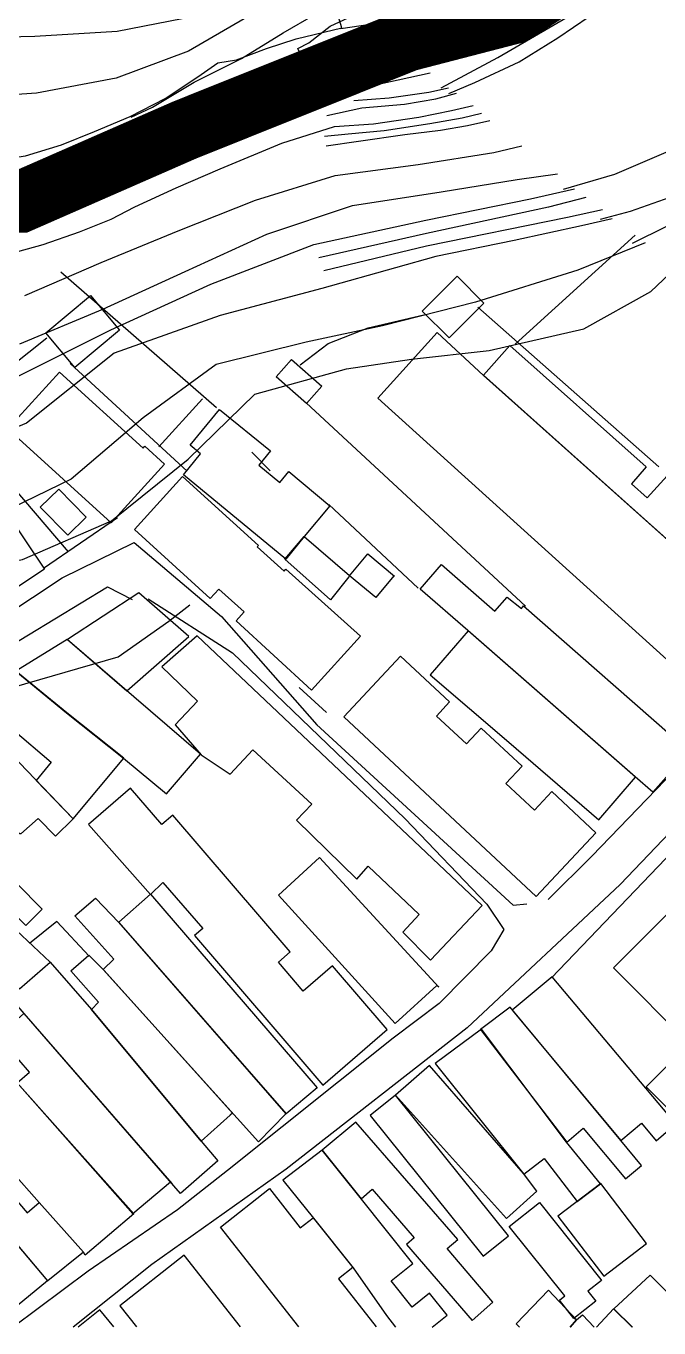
# Model space of a CAD drawing. Header units: millimetres. Extents: x 387 to 811, y 539 to 827.
# Drawn here: x 496.687 to 498.146, y 687.216 to 690.214 of the extents above; entities that cross this region are included whole.
import ezdxf

# ---------------------------------------------------------------- set-up
doc = ezdxf.new("R2010")
doc.units = ezdxf.units.MM
doc.layers.add('7', color=8, linetype='Continuous')

msp = doc.modelspace()

# ---------------------------------------------------------------- linework, layer by layer
at = {"layer": '7', "const_width": 0.1416, "elevation": 74.5159}
msp.add_lwpolyline([(491.5409, 689.4368), (491.7853, 689.6104), (492.0534, 689.6972), (492.3845, 689.7366), (492.6605, 689.6262), (493.3071, 689.3421), (493.5357, 689.2869), (493.6777, 689.2711), (494.1823, 689.3263), (494.8796, 689.5011), (495.6918, 689.8246), (496.0387, 689.864), (496.5512, 689.8088), (496.6746, 689.8091), (497.0531, 689.9748), (497.5656, 690.18), (497.8103, 690.2434), (498.3782, 690.6074), (499.8334, 691.1935), (500.5344, 691.3623)], dxfattribs=at)
at = {"layer": '7', "extrusion": (0.029306, 0.001412, 0.999569)}
for points, elevation in [([(665.4521, -527.7529), (665.4845, -527.8857), (665.5095, -527.9525), (665.5238, -528.0057), (665.5455, -528.0607), (665.561, -528.0955), (665.5772, -528.1365), (665.6008, -528.174), (665.6319, -528.2252), (665.6626, -528.2703), (665.7002, -528.3275), (665.7332, -528.3716), (665.778, -528.4291), (665.8067, -528.4727), (665.8386, -528.5231), (665.8647, -528.5628), (665.8956, -528.6227), (665.9333, -528.7039), (665.9501, -528.7489), (665.9823, -528.8447), (666.011, -528.9359), (666.05, -529.0391), (666.0845, -529.1219), (666.1227, -529.2244), (666.1579, -529.3335), (666.1884, -529.4294), (666.215, -529.4975), (666.2446, -529.591), (666.2697, -529.6658), (666.3013, -529.7521), (666.3246, -529.8308), (666.3515, -529.9204), (666.375, -529.9922), (666.3754, -529.9941)], 88.8309), ([(665.3232, -527.8978), (665.3861, -528.0318), (665.4941, -528.2395)], 88.8309), ([(665.3088, -527.9148), (665.3311, -527.9758), (665.3744, -528.0804), (665.425, -528.172), (665.4934, -528.2841)], 88.8309), ([(664.077, -530.3649), (664.1966, -530.2107), (664.5062, -529.8913), (664.8238, -529.5776), (665.0943, -529.3081), (665.2372, -529.1127), (665.2956, -528.9071), (665.2515, -528.6981), (665.1799, -528.4905), (665.1045, -528.2872), (665.0759, -528.1677)], 88.8309), ([(663.5937, -529.816), (663.7013, -529.814), (663.8707, -529.7036), (664.0497, -529.5819), (664.2206, -529.452), (664.5395, -529.2712), (664.7577, -529.1374), (664.9523, -528.9939), (665.0831, -528.8332), (665.1061, -528.663), (665.0884, -528.5766), (665.07, -528.4925), (665.0413, -528.3992), (665.0175, -528.3199), (665.0028, -528.2494)], 88.8309), ([(664.9442, -528.3213), (664.9797, -528.402), (665.0146, -528.5419), (665.0038, -528.7125), (664.8699, -528.8635), (664.6232, -529.0582), (664.3458, -529.214), (664.2603, -529.2447), (664.0888, -529.2649)], 88.8309), ([(664.5056, -527.426), (664.4608, -527.4668)], 88.6744), ([(662.5913, -525.2603), (662.8508, -525.4909), (663.3165, -525.9098), (663.7797, -526.3449), (663.8161, -526.3779), (663.8734, -526.4547), (664.2121, -527.0791), (664.1805, -527.1345)], 88.6744), ([(663.959, -527.5096), (663.8985, -527.5695)], 88.6744), ([(663.872, -527.5453), (663.4352, -527.9778), (663.4366, -528.0095)], 88.6744)]:
    msp.add_lwpolyline(points, dxfattribs=dict(at, elevation=elevation))
at = {"layer": '7'}
for points in [[(496.9294, 690.0042, 73.8639), (496.9783, 690.0274, 73.8624), (497.0743, 690.0848, 73.8595), (497.184, 690.1397, 73.8562), (497.2797, 690.1986, 73.8534), (497.3543, 690.2416, 73.8511), (497.4186, 690.2719, 73.8492)], [(495.8119, 690.0897, 74.0291), (495.8209, 689.9846, 74.0286), (495.9673, 689.9787, 74.0236), (496.0429, 689.9725, 74.021), (496.1175, 689.9597, 74.0183), (496.1812, 689.9442, 74.0161), (496.2764, 689.9265, 74.0128), (496.3495, 689.9138, 74.0103), (496.4277, 689.9053, 74.0075), (496.4944, 689.8989, 74.0029), (496.5886, 689.9004, 73.9862), (496.6858, 689.9154, 73.9831), (496.7692, 689.9403, 73.9802), (496.8447, 689.9716, 73.9777), (496.9272, 690.0059, 73.975), (497.0081, 690.0473, 73.9724), (497.0831, 690.0975, 73.9699), (497.1292, 690.1296, 73.9685), (497.172, 690.1366, 73.9625), (497.2416, 690.1625, 73.9557), (497.3095, 690.1849, 73.9532), (497.4147, 690.2096, 73.9387), (497.4059, 690.24, 73.9391)], [(496.9161, 689.963, 73.8868), (496.9343, 689.9137, 73.8863), (496.9609, 689.8639, 73.8856), (496.9977, 689.8796, 73.8845), (497.043, 689.9026, 73.8831), (497.0912, 689.9235, 73.8817), (497.1506, 689.9494, 73.8799), (497.2332, 689.983, 73.8775), (497.2983, 690.0069, 73.8755), (497.3728, 690.0277, 73.8733), (497.3137, 690.1625, 73.8748), (497.3386, 690.1754, 73.8741), (497.3878, 690.214, 73.8726), (497.4513, 690.243, 73.8707)], [(497.1899, 690.2304, 73.8111), (497.0615, 690.1563, 73.8149), (496.8952, 690.0937, 73.8199), (496.7115, 690.0592, 73.8253), (496.5205, 690.0466, 73.831), (496.3375, 690.0725, 73.8363), (496.1637, 690.108, 73.8413), (495.9786, 690.1449, 73.8467), (495.7899, 690.1469, 73.8522), (495.6969, 690.1229, 73.855), (495.578, 690.0731, 73.8586), (495.4345, 689.9989, 73.8629), (495.2588, 689.9202, 73.8681), (495.1465, 689.8767, 73.8715), (495.034, 689.8342, 73.8748), (494.9182, 689.8013, 73.8783), (494.7995, 689.7809, 73.8818), (494.6816, 689.7654, 73.8853), (494.5635, 689.7641, 73.8887), (494.4492, 689.7463, 73.8921), (494.3386, 689.7181, 73.8954), (494.2391, 689.6713, 73.8984)], [(497.0785, 690.2365, 73.7919), (496.8974, 690.2019, 73.7973), (496.7078, 690.1904, 73.8028), (496.5118, 690.1858, 73.8086), (496.3249, 690.1864, 73.8141), (496.1492, 690.1841, 73.8192), (495.9579, 690.202, 73.8248), (495.7654, 690.1879, 73.8305), (495.5847, 690.1084, 73.8359), (495.4039, 690.0285, 73.8413), (495.2268, 689.9406, 73.8466), (495.1103, 689.9001, 73.8501), (494.9934, 689.8606, 73.8536), (494.8743, 689.8284, 73.8571), (494.7528, 689.8057, 73.8607), (494.6316, 689.7989, 73.8642), (494.5118, 689.8094, 73.8677), (494.3951, 689.8077, 73.8712), (494.2807, 689.7983, 73.8745)], [(497.4126, 690.2083, 73.8737), (497.4802, 690.2185, 73.8712)], [(496.6605, 689.8807, 73.9135), (496.6966, 689.8863, 73.9122), (496.7881, 689.911, 73.9092), (496.8467, 689.93, 73.9073), (496.9313, 689.9658, 73.9047), (497.0381, 690.0269, 73.9017), (497.0776, 690.0456, 73.9006), (497.1907, 690.0943, 73.886), (497.3215, 690.1446, 73.8796), (497.4341, 690.1706, 73.8668), (497.5092, 690.1945, 73.8549)], [(497.6187, 690.1058, 73.8613), (497.453, 690.0696, 73.8662), (497.3017, 690.0302, 73.8756), (497.153, 689.9694, 73.8805), (497.0649, 689.9297, 73.8966), (496.994, 689.8966, 73.8987), (496.9632, 689.8785, 73.9062), (496.8939, 689.836, 73.908), (496.8414, 689.8059, 73.9094), (496.7806, 689.7827, 73.9137), (496.6846, 689.7569, 73.9235)], [(497.3802, 690.0079, 73.918), (497.461, 690.0258, 73.9156), (497.5589, 690.0342, 73.9127), (497.6317, 690.0461, 73.9106), (497.6791, 690.0592, 73.9092)], [(497.4422, 690.0426, 73.8937), (497.5243, 690.0486, 73.8913), (497.6155, 690.0622, 73.8886), (497.6609, 690.0718, 73.8872)], [(496.6465, 689.6889, 73.9848), (496.727, 689.7114, 73.9824), (496.8102, 689.74, 73.9799), (496.8832, 689.769, 73.9778), (496.9383, 689.7979, 73.9761), (497.0331, 689.8412, 73.9733), (497.1343, 689.8851, 73.9702), (497.2769, 689.9442, 73.966), (497.3981, 689.9825, 73.9624), (497.4879, 689.9888, 73.9597), (497.5926, 690.0044, 73.9566), (497.6672, 690.02, 73.9544), (497.7171, 690.0308, 73.9529)], [(497.3747, 689.9608, 73.9855), (497.4298, 689.9659, 73.9839), (497.5122, 689.9734, 73.9815), (497.6176, 689.9893, 73.9784), (497.6918, 690.0026, 73.9762), (497.7363, 690.0132, 73.9748)], [(497.379, 689.9384, 74.0079), (497.453, 689.9493, 74.0057), (497.5604, 689.9644, 74.0025), (497.6421, 689.9742, 74.0001), (497.7043, 689.9852, 73.9983), (497.7557, 689.9965, 73.9967)], [(496.6846, 689.5933, 74.096), (496.8602, 689.6697, 74.0908), (497.0379, 689.7423, 74.0855), (497.2163, 689.813, 74.0801), (497.3996, 689.8701, 74.0747), (497.591, 689.8952, 74.069), (497.765, 689.9229, 74.0639), (497.8299, 689.9379, 74.062)], [(496.673, 689.482, 74.1638), (496.8646, 689.5624, 74.1581), (497.0536, 689.6485, 74.1524), (497.242, 689.735, 74.1468), (497.4391, 689.8009, 74.1409), (497.6438, 689.8324, 74.1349), (497.8189, 689.8604, 74.1297), (497.9114, 689.8741, 74.127)], [(494.2066, 688.9194, 74.2818), (494.364, 688.9415, 74.2772), (494.5064, 689.0198, 74.2729), (494.6482, 689.1016, 74.2686), (494.7954, 689.1684, 74.2642), (494.9494, 689.2133, 74.2596), (495.0444, 689.2085, 74.2568), (495.1377, 689.1882, 74.2541), (495.2286, 689.1581, 74.2515), (495.3178, 689.1238, 74.2489), (495.412, 689.1063, 74.2462), (495.5079, 689.0994, 74.2434), (495.6036, 689.0937, 74.2406), (495.6991, 689.1006, 74.2378), (495.9307, 689.2031, 74.2309), (496.1595, 689.3087, 74.224), (496.4109, 689.3471, 74.2166), (496.6565, 689.402, 74.2093), (496.8823, 689.5144, 74.2025), (497.1133, 689.6198, 74.1956), (497.3505, 689.7108, 74.1885), (497.6083, 689.7667, 74.1809), (497.8492, 689.816, 74.1737), (497.9507, 689.8391, 74.1707)], [(497.9773, 689.8192, 74.1924), (497.8914, 689.7972, 74.195), (497.6102, 689.7366, 74.2033), (497.3619, 689.6804, 74.2107)], [(498.0154, 689.791, 74.2138), (497.9349, 689.773, 74.2162), (497.6098, 689.707, 74.2258), (497.3735, 689.6501, 74.2328)], [(498.0378, 689.7701, 74.2356), (497.9671, 689.7537, 74.2377), (497.8116, 689.7199, 74.2423), (497.6311, 689.6834, 74.2476), (497.5385, 689.6573, 74.2504), (497.3689, 689.6096, 74.2554), (497.1346, 689.5477, 74.2624), (496.8906, 689.4608, 74.2697), (496.6884, 689.2999, 74.2758), (496.4538, 689.2022, 74.2828)], [(497.814, 689.4816, 74.4054), (498.091, 689.7323, 74.3718)], [(498.1137, 689.7152, 74.2783), (497.9589, 689.6519, 74.2829), (497.723, 689.5781, 74.29), (497.5084, 689.5241, 74.2963), (497.3324, 689.4865, 74.3015), (497.125, 689.4346, 74.3077), (496.957, 689.3118, 74.3128), (496.7915, 689.1704, 74.3178), (496.5995, 689.0778, 74.3236), (496.3855, 689.0345, 74.3299), (496.1766, 688.9875, 74.3361), (495.9763, 688.9148, 74.3421), (495.7629, 688.8697, 74.3484), (495.5491, 688.8895, 74.3547), (495.4566, 688.8935, 74.3574), (495.2999, 688.9098, 74.3619), (495.1458, 688.9148, 74.3665), (495.005, 688.8384, 74.3707), (494.8838, 688.7295, 74.3744), (494.767, 688.6162, 74.378), (494.6484, 688.5051, 74.3816), (494.524, 688.4017, 74.3854), (494.39, 688.3131, 74.3895)], [(494.3991, 688.2518, 74.4117), (494.5387, 688.3345, 74.4075), (494.6707, 688.4287, 74.4035), (494.7956, 688.5341, 74.3997), (494.9182, 688.6424, 74.396), (495.0452, 688.7461, 74.3921), (495.1905, 688.8176, 74.3877), (495.3464, 688.8262, 74.3831), (495.5052, 688.822, 74.3785), (495.5747, 688.8192, 74.3765), (495.798, 688.8179, 74.3699), (496.0216, 688.861, 74.3633), (496.2349, 688.9145, 74.357), (496.4552, 688.9438, 74.3505), (496.6792, 688.986, 74.3438), (496.8841, 689.0749, 74.3377), (497.0612, 689.2164, 74.3323), (497.2144, 689.3661, 74.3276), (497.4253, 689.4244, 74.3213), (497.5751, 689.4469, 74.3169), (497.7546, 689.4666, 74.3116), (497.9726, 689.5166, 74.3052), (498.1269, 689.6028, 74.3005), (498.1834, 689.6569, 74.2988)], [(497.1259, 689.3353, 74.4507), (496.7672, 689.6474, 74.1276)], [(497.3191, 689.4343, 74.4066), (497.3831, 689.4834, 74.4044), (497.4753, 689.5188, 74.4126), (497.6035, 689.5493, 74.4061)], [(497.7285, 689.5666, 74.4063), (498.1452, 689.1993, 74.5148)], [(496.7854, 689.0034, 74.4147), (496.5514, 689.2755, 74.3001), (496.5313, 689.3343, 74.2716), (496.735, 689.4959, 74.2248)], [(496.789, 689.4367, 74.2902), (497.0585, 689.1893, 74.4664)], [(496.9934, 689.2455, 74.442), (497.0936, 689.3558, 74.4252)], [(497.3325, 689.3465, 74.442), (497.8382, 688.8781, 74.6676)], [(497.591, 688.9193, 74.6349), (497.3852, 689.112, 74.441)], [(496.7273, 688.9655, 74.4659), (496.8983, 689.0821, 74.4605)], [(496.1492, 688.5055, 74.4563), (496.312, 688.6367, 74.4451), (496.4962, 688.7622, 74.4157), (496.7704, 688.9434, 74.3973), (496.9365, 689.0247, 74.4038), (496.9365, 689.0247, 74.4058), (497.1379, 688.8542, 74.4585), (497.357, 688.6052, 73.1578)], [(497.8903, 688.203, 74.4483), (497.9907, 688.3022, 74.4439), (498.6255, 688.9594, 74.3517), (498.7357, 689.0346, 74.3102), (498.7585, 689.0365, 74.307), (498.8006, 689.0172, 74.3029), (498.8618, 688.9536, 74.2994), (499.0589, 688.7102, 74.285), (499.2947, 688.3782, 74.2516), (499.574, 688.0283, 74.2166), (499.6325, 687.9942, 74.2113), (499.6439, 687.9993, 74.211), (499.6768, 688.035, 74.2104), (499.8772, 688.2663, 74.1618)], [(496.9685, 688.8953, 74.4133), (497.1626, 688.7708, 74.4507), (497.561, 688.3888, 74.4644), (497.7493, 688.1919, 74.47), (497.7878, 688.1338, 74.4662), (497.759, 688.0845, 74.4714), (497.6395, 687.9632, 74.485), (497.5328, 687.8835, 74.4965), (497.1511, 687.5785, 74.5323), (497.0362, 687.4881, 74.5439), (496.8302, 687.3471, 74.5627), (496.6578, 687.218, 74.5792)], [(498.9878, 687.2176, 74.2828), (499.2047, 687.4829, 74.2392), (499.4349, 687.7963, 73.098), (499.5036, 687.8898, 73.0959), (499.533, 687.9255, 74.23), (499.5166, 687.9571, 74.2309), (499.4615, 687.9958, 73.097), (498.7894, 688.8293, 73.1155), (498.7424, 688.8925, 74.305), (498.7071, 688.8965, 74.3132), (498.6715, 688.879, 74.3143), (498.6281, 688.839, 74.3219), (498.4325, 688.6309, 74.3569), (498.0561, 688.2371, 74.4575), (497.7037, 687.9073, 74.4791), (497.287, 687.5819, 74.5385), (496.9775, 687.3626, 74.5528), (496.7955, 687.218, 74.5617)], [(494.4174, 688.129, 74.4562), (494.5679, 688.1998, 74.4517), (494.7149, 688.2762, 74.4473), (494.8525, 688.3699, 74.4431), (494.987, 688.4686, 74.4391), (495.1255, 688.5613, 74.4349), (495.2796, 688.6237, 74.4303), (495.4396, 688.6586, 74.4255), (495.6027, 688.6792, 74.4207), (495.6257, 688.6783, 74.42), (495.8681, 688.7142, 74.4129), (496.1123, 688.7538, 74.4057), (496.3515, 688.7688, 74.3986), (496.4992, 688.7783, 74.3943), (496.6256, 688.6828, 74.3907), (496.8995, 688.7618, 74.3826), (497.0165, 688.844, 74.379), (497.065, 688.8815, 74.3775)], [(497.8983, 688.0225, 74.4681), (498.2137, 688.3515, 74.6444)], [(496.6385, 688.1569, 74.5459), (496.7427, 688.0581, 74.6009)], [(496.8328, 688.0721, 74.5675), (496.7581, 688.1517, 74.5455), (496.6949, 688.1014, 74.5477)], [(497.6231, 687.218, 74.5991), (497.6573, 687.2457, 74.5983), (497.6167, 687.2963, 74.6075), (497.5771, 687.2637, 74.6399), (497.5287, 687.3246, 74.663), (497.5786, 687.3646, 74.6709), (497.4571, 687.5167, 74.6783), (497.3694, 687.6258, 74.6926), (497.2786, 687.5563, 74.6949), (497.3494, 687.4686, 74.8455), (497.4407, 687.3547, 74.8398), (497.5177, 687.2448, 74.6666), (497.5389, 687.2181, 74.6554)], [(497.1351, 687.4483, 74.8626), (497.2481, 687.5373, 74.8508), (497.3191, 687.4467, 74.8462), (497.3485, 687.4699, 74.8455), (497.4404, 687.3553, 74.8399), (497.4069, 687.3289, 74.8454), (497.4937, 687.2184, 74.84)], [(497.3158, 687.2184, 74.8539), (497.1351, 687.4483, 74.8626)], [(497.0514, 687.3839, 75.1113), (496.9035, 687.2674, 75.1126), (496.942, 687.2187, 75.1102)], [(497.1816, 687.2187, 75.1085), (497.0514, 687.3839, 75.1113)], [(498.0843, 687.218, 74.595), (498.0413, 687.2601, 74.5973), (498.1253, 687.3374, 74.5954), (498.2079, 687.254, 74.5864), (498.242, 687.218, 74.5852)], [(497.8242, 687.2181, 74.6325), (497.8162, 687.2256, 74.6325), (497.8913, 687.3029, 74.6398), (497.9553, 687.235, 74.6544), (497.9515, 687.2377, 74.6386), (497.9553, 687.235, 74.6544)], [(496.8897, 687.2184, 74.8797), (496.8575, 687.2577, 74.757), (496.8076, 687.2182, 74.7563)], [(497.9407, 687.2181, 74.6497), (497.9553, 687.235, 74.6544), (497.9692, 687.2464, 74.7978), (497.996, 687.218, 74.5835)], [(498.0019, 687.218, 74.5804), (498.0408, 687.2601, 74.5796), (498.0839, 687.218, 74.5849)], [(497.9553, 687.235, 74.6544), (497.9407, 687.2181, 74.6497)]]:
    msp.add_polyline3d(points, dxfattribs=at)
for points in [[(497.6622, 689.4958, 74.4103), (497.6002, 689.5577, 74.4029), (497.6806, 689.638, 74.4008), (497.7423, 689.576, 74.3975)], [(496.7996, 689.428, 74.2396), (496.7327, 689.5073, 74.2258), (496.8355, 689.5933, 74.2233), (496.9024, 689.5139, 74.2441)], [(497.498, 689.3571, 74.5982), (497.6347, 689.5082, 74.5982), (497.7412, 689.4096, 74.543), (498.4385, 688.7868, 74.5701), (498.4386, 688.7868, 74.5723), (498.3006, 688.6316, 74.5746)], [(497.7409, 689.4099, 74.543), (497.8021, 689.4786, 74.5418), (498.1161, 689.1987, 74.5246), (498.0819, 689.1601, 74.5297), (498.1185, 689.1277, 74.5278), (498.1642, 689.1781, 74.5271), (498.2848, 689.0625, 74.5383), (498.2449, 689.0172, 74.5389), (498.2965, 688.9716, 74.545), (498.3332, 689.0128, 74.5446), (498.5004, 688.8542, 74.5262), (498.4385, 688.7868, 74.5701)], [(497.3685, 689.3846, 74.4554), (497.3332, 689.3448, 74.4561), (497.2636, 689.4066, 74.4598), (497.2989, 689.4464, 74.4592)], [(496.6456, 689.2868, 74.4925), (496.7644, 689.4173, 74.4902), (496.957, 689.2422, 74.4998), (496.961, 689.2467, 74.4999), (497.0065, 689.2053, 74.4995), (496.8834, 689.0703, 74.4883)], [(496.73, 688.9636, 74.5124), (496.6214, 688.8923, 74.5195), (496.4436, 689.0772, 74.5384), (496.2605, 689.3487, 74.5035), (496.3583, 689.3711, 74.5003), (496.3939, 689.2623, 74.5149), (496.4185, 689.2789, 74.5097), (496.4523, 689.2269, 74.4805), (496.5212, 689.2732, 74.4699)], [(497.0499, 689.1804, 74.5716), (497.0896, 689.2291, 74.5619), (497.0655, 689.2491, 74.5635), (497.1331, 689.3314, 74.562), (497.2503, 689.2356, 74.5695), (497.2234, 689.2027, 74.5766), (497.2723, 689.1629, 74.5898), (497.293, 689.188, 74.5872), (497.3871, 689.1093, 74.5441), (497.328, 689.039, 74.491), (497.2857, 688.9864, 74.5524)], [(496.9375, 689.0544, 74.7625), (497.048, 689.1766, 74.7467), (497.2226, 689.0177, 74.7283), (497.2201, 689.0149, 74.7284), (497.2818, 688.9588, 74.7294), (497.2861, 688.9637, 74.7295), (497.4578, 688.8088, 74.7267), (497.3451, 688.685, 74.7378), (497.4578, 688.8088, 74.7267), (497.3452, 688.685, 74.7445), (497.1712, 688.8441, 74.7519), (497.1897, 688.8648, 74.7493), (497.1315, 688.9175, 74.7525), (497.1117, 688.896, 74.7529)], [(496.7201, 689.1064, 74.4165), (496.7625, 689.1475, 74.4224), (496.8258, 689.0829, 74.4323), (496.7836, 689.0417, 74.4311)], [(497.4312, 688.9456, 74.4654), (497.3884, 688.8925, 74.4861), (497.2839, 688.9864, 74.4917), (497.328, 689.039, 74.491), (497.4324, 688.9489, 74.4654)], [(497.5366, 688.9473, 74.4727), (497.5346, 688.9484, 74.4727), (497.4933, 688.8984, 74.4733), (497.4328, 688.9483, 74.4766), (497.4744, 688.9986, 74.476)], [(497.705, 688.8218, 74.6478), (497.5953, 688.9177, 74.609), (497.6445, 688.9742, 74.6081), (497.7677, 688.867, 74.6105), (497.7955, 688.899, 74.6101), (497.8286, 688.8729, 74.7139), (497.8337, 688.879, 74.707), (498.215, 688.5445, 74.5942), (498.2104, 688.5392, 74.6146), (498.1318, 688.45, 74.6181), (498.0906, 688.4849, 74.5798)], [(496.783, 688.8017, 74.5771), (496.9197, 688.6835, 74.5694), (497.0622, 688.8087, 74.5664), (496.9475, 688.9089, 74.5728)], [(496.7824, 688.8017, 74.5567), (496.6638, 688.7285, 74.5466), (496.7804, 688.6328, 74.5626), (496.9116, 688.5279, 74.5495), (497.0112, 688.4458, 74.555), (497.0889, 688.5377, 74.5826)], [(497.0812, 688.8096, 75.2147), (497.0002, 688.7385, 75.2167), (497.0822, 688.6597, 75.2122), (497.0308, 688.6049, 75.2201), (497.091, 688.5357, 74.5826), (497.1573, 688.4917, 75.2199), (497.21, 688.5476, 75.2167), (497.3457, 688.4223, 75.3058), (497.3105, 688.3852, 75.3019), (497.4495, 688.2494, 75.2897), (497.4753, 688.2793, 75.188), (497.5933, 688.168, 75.1905), (497.5555, 688.1273, 75.2027), (497.6193, 688.0634, 75.1991), (497.7382, 688.189, 75.1966)], [(497.7057, 688.8213, 74.6478), (497.6184, 688.7204, 74.6674), (497.7996, 688.565, 74.6531), (498.0067, 688.3863, 74.6015), (498.0913, 688.4843, 74.5798)], [(497.8627, 688.2093, 74.7022), (497.9999, 688.3563, 74.6933), (497.8984, 688.4511, 74.6945), (497.8589, 688.4087, 74.6953), (497.7931, 688.4702, 74.6989), (497.8302, 688.5097, 74.6982), (497.7359, 688.5973, 74.6921), (497.702, 688.561, 74.6927), (497.6332, 688.6252, 74.6964), (497.6633, 688.6576, 74.696), (497.5498, 688.7634, 74.6931), (497.4196, 688.6233, 74.7092)], [(496.9124, 688.528, 74.5782), (496.781, 688.6329, 74.5852), (496.6638, 688.7285, 74.5466), (496.5479, 688.6459, 74.5945), (496.5478, 688.6459, 74.5898), (496.5483, 688.6459, 74.6055), (496.6289, 688.5615, 74.5875), (496.6568, 688.594, 74.5869), (496.7452, 688.5191, 74.5822), (496.7104, 688.4771, 74.5828), (496.7961, 688.3886, 74.5981)], [(496.7961, 688.3886, 74.5981), (496.7555, 688.3482, 74.5989), (496.7152, 688.3891, 74.5855), (496.6756, 688.354, 74.5862), (496.6732, 688.3539, 74.5055), (496.4549, 688.5894, 74.5789), (496.5483, 688.6459, 74.6055)], [(496.557, 688.2363, 74.5125), (496.5748, 688.2542, 74.5119), (496.6865, 688.1426, 74.5057), (496.7245, 688.1804, 74.5162), (496.6071, 688.2988, 74.5004), (496.3671, 688.546, 74.5567), (496.3038, 688.4911, 74.5673)], [(497.3713, 687.7753, 74.7518), (497.5196, 687.9033, 74.7302), (497.3934, 688.0503, 74.7377), (497.326, 687.9919, 74.7548), (497.2688, 688.0586, 74.7582), (497.296, 688.0821, 74.7578), (497.0252, 688.397, 74.7716), (496.9999, 688.3751, 74.7721), (496.9281, 688.459, 74.7898), (496.8312, 688.3756, 74.7919), (496.9739, 688.2146, 74.7834), (497.0028, 688.2417, 74.7828), (497.0944, 688.1356, 74.7843), (497.0756, 688.1197, 74.7849)], [(497.2686, 688.2125, 74.6624), (497.3635, 688.2992, 74.6602), (497.6382, 688.001, 74.6445), (497.6337, 688.0048, 74.6491), (497.5378, 687.9172, 74.6534)], [(497.2867, 687.7088, 74.7086), (497.2859, 687.7088, 74.6814), (497.223, 687.645, 74.6829), (496.8653, 688.0412, 74.6655), (496.8893, 688.0653, 74.5842), (496.7994, 688.1653, 74.5894), (496.8474, 688.2055, 74.6041), (496.9012, 688.1497, 74.783)], [(497.3579, 687.7687, 74.7001), (497.2867, 687.7088, 74.7086), (496.9008, 688.1503, 74.783), (496.9741, 688.2147, 74.7926)], [(498.0409, 688.0453, 74.6994), (498.1797, 688.1841, 74.697), (498.3435, 688.0201, 74.6877), (498.4465, 688.123, 74.6856), (498.5919, 687.9772, 74.6773), (498.4672, 687.8526, 74.6796), (498.5499, 687.7695, 74.6753), (498.4688, 687.6884, 74.6766), (498.3893, 687.7679, 74.6811), (498.2541, 687.6325, 74.6839), (498.116, 687.771, 74.6916), (498.2155, 687.8704, 74.6899)], [(496.6826, 687.9399, 74.6142), (496.6197, 688.0124, 74.5776), (496.6415, 688.0314, 74.5772), (496.672, 687.9969, 74.5911), (496.7427, 688.0581, 74.6009), (496.8379, 687.9498, 74.6514), (497.0907, 687.6465, 74.6612), (497.129, 687.6006, 74.6158), (497.0431, 687.5257, 74.6179)], [(497.1575, 687.7058, 74.6686), (497.0907, 687.6465, 74.6612), (496.8379, 687.9498, 74.6514), (496.8541, 687.966, 74.5836), (496.7908, 688.0388, 74.5871), (496.8318, 688.0745, 74.5863), (496.8673, 688.039, 74.6654), (497.1632, 687.711, 74.6684)], [(497.8992, 688.0248, 74.5674), (497.8077, 687.9476, 74.5718), (498.0577, 687.6475, 74.5411), (498.1052, 687.6874, 74.5399), (498.1391, 687.6473, 74.5378), (498.1847, 687.6859, 74.5369)], [(497.0204, 687.5517, 74.6186), (496.9333, 687.4791, 74.6277), (496.6672, 687.7805, 74.612), (496.6955, 687.8052, 74.6113), (496.6233, 687.8884, 74.6156), (496.6824, 687.94, 74.6142), (497.0231, 687.5487, 74.6185)], [(497.8025, 687.9545, 74.5854), (497.7341, 687.9037, 74.5938), (497.9329, 687.6441, 74.5547), (497.9712, 687.6763, 74.5427), (498.0685, 687.5593, 74.5277), (498.1052, 687.59, 74.5313), (498.0577, 687.6475, 74.5411)], [(497.7365, 687.9038, 74.6772), (497.6301, 687.8254, 74.6707), (497.8342, 687.5706, 74.6694), (497.8809, 687.6066, 74.6682), (497.9574, 687.5073, 74.6591), (498.0111, 687.548, 74.6577), (497.9327, 687.6443, 74.5547)], [(497.7942, 687.4679, 74.6489), (497.8641, 687.5313, 74.6271), (497.8335, 687.5715, 74.6694), (497.6171, 687.8207, 74.6619), (497.5384, 687.7518, 74.6639)], [(496.5504, 687.6899, 74.6914), (496.6625, 687.7883, 74.6886), (496.6672, 687.7805, 74.612), (496.9356, 687.4792, 74.7039), (496.8234, 687.3836, 74.7224), (496.8195, 687.391, 74.8102), (496.7179, 687.505, 74.7982), (496.6535, 687.577, 74.7839)], [(497.5383, 687.7518, 74.6594), (497.4799, 687.7055, 74.6787), (497.7406, 687.3814, 74.6964), (497.799, 687.4283, 74.7018)], [(496.2947, 687.6766, 74.7837), (496.3399, 687.7115, 74.7805), (496.3557, 687.6922, 74.7794), (496.3998, 687.7286, 74.7785), (496.4156, 687.7052, 74.7842), (496.737, 687.3243, 74.8008), (496.6536, 687.2566, 74.8027), (496.319, 687.6477, 74.7646)], [(496.4156, 687.7052, 74.7842), (496.4572, 687.7406, 74.7833), (496.5216, 687.6653, 74.7795), (496.5532, 687.69, 74.7853), (496.6535, 687.577, 74.7839), (496.627, 687.5544, 74.7847), (496.69, 687.4811, 74.7989), (496.7179, 687.505, 74.7982), (496.8195, 687.391, 74.8102), (496.7374, 687.3243, 74.8123)], [(497.4474, 687.6899, 74.6839), (497.3692, 687.6258, 74.6859), (497.4595, 687.5136, 74.6782), (497.4848, 687.5354, 74.6774), (497.5813, 687.424, 74.6718), (497.5639, 687.4086, 74.6721), (497.7151, 687.2336, 74.6428), (497.7631, 687.2755, 74.6418), (497.6572, 687.3987, 74.6753), (497.6818, 687.4197, 74.6837)], [(498.0186, 687.335, 74.6762), (498.1171, 687.4104, 74.6562), (498.0116, 687.5489, 74.651), (497.9127, 687.4732, 74.6625)], [(498.0118, 687.3279, 74.6695), (498.0134, 687.3257, 74.6694), (497.9817, 687.3008, 74.6544), (497.9999, 687.2781, 74.6535), (497.9497, 687.2381, 74.6546), (497.9161, 687.2802, 74.6564), (497.9285, 687.2898, 74.6764), (497.8002, 687.4495, 74.6643), (497.87, 687.5051, 74.6713)]]:
    msp.add_polyline3d(points, close=True, dxfattribs=at)

doc.saveas('drawing.dxf')
